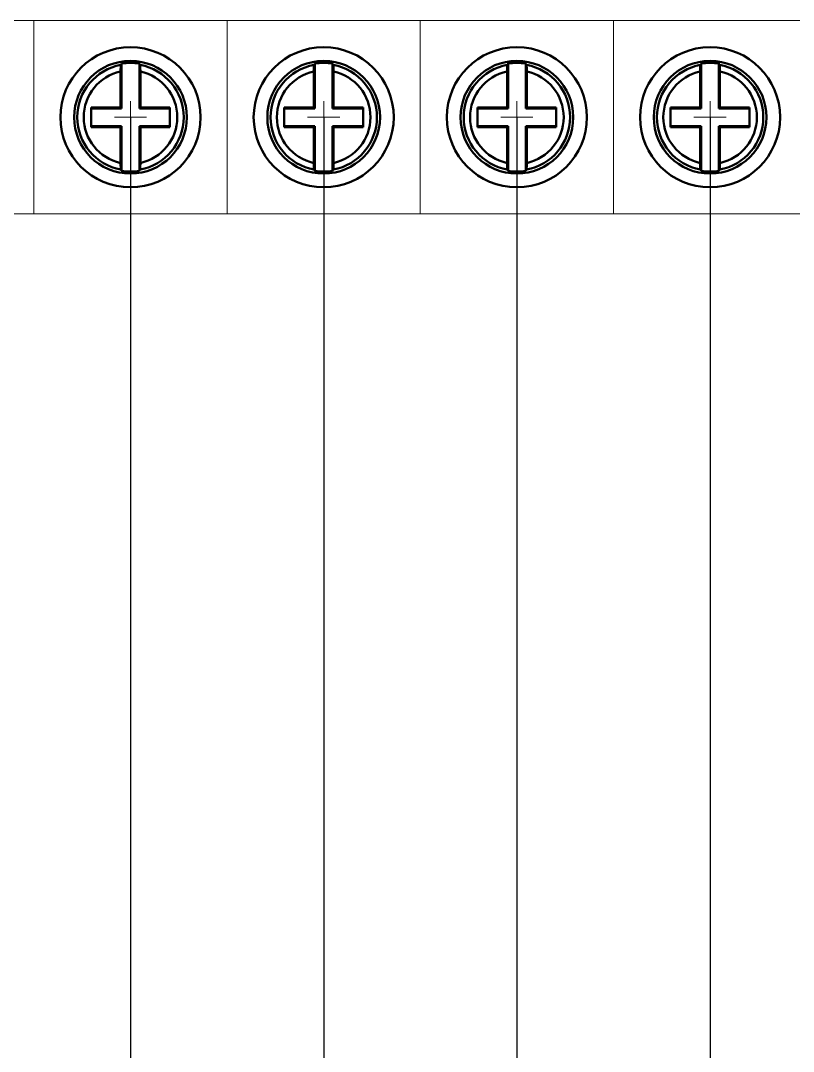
# Model space of a CAD drawing. Extents: x -1351 to 773, y -193 to 951.
# Drawn here: x 387.8 to 435.8, y -127 to -63 of the extents above; entities that cross this region are included whole.
import ezdxf

# ---------------------------------------------------------------- set-up
doc = ezdxf.new("R2010")
doc.units = 0
doc.header["$LTSCALE"] = 10
doc.header["$MEASUREMENT"] = 0
doc.layers.get('0').update_dxf_attribs({"linetype": 'CONTINUOUS'})
doc.layers.add('10000_FRONT', color=7, linetype='CONTINUOUS')
doc.layers.add('器件名称', color=7, linetype='CONTINUOUS')

msp = doc.modelspace()

# ---------------------------------------------------------------- linework, layer by layer
at = {"lineweight": 0}
for p, q in [((394.61, -68.976), (394.61, -67.976)), ((394.61, -67.976), (394.61, -69.976)), ((394.61, -68.976), (394.61, -67.976)), ((394.61, -67.976), (394.61, -69.976)), ((406.61, -68.976), (406.61, -67.976)), ((406.61, -67.976), (406.61, -69.976)), ((418.61, -68.976), (418.61, -67.976)), ((418.61, -67.976), (418.61, -69.976)), ((430.61, -68.976), (430.61, -67.976)), ((430.61, -67.976), (430.61, -69.976)), ((393.61, -68.976), (395.61, -68.976)), ((393.61, -68.976), (395.61, -68.976)), ((405.61, -68.976), (407.61, -68.976)), ((417.61, -68.976), (419.61, -68.976)), ((429.61, -68.976), (431.61, -68.976))]:
    msp.add_line(p, q, dxfattribs=at)
for points in [[(376.61, -74.976), (388.61, -74.976), (388.61, -62.976), (376.61, -62.976)], [(388.61, -74.976), (400.61, -74.976), (400.61, -62.976), (388.61, -62.976)], [(388.61, -74.976), (400.61, -74.976), (400.61, -62.976), (388.61, -62.976)], [(400.61, -74.976), (412.61, -74.976), (412.61, -62.976), (400.61, -62.976)], [(412.61, -74.976), (424.61, -74.976), (424.61, -62.976), (412.61, -62.976)], [(424.61, -74.976), (436.61, -74.976), (436.61, -62.976), (424.61, -62.976)]]:
    msp.add_lwpolyline(points, close=True, dxfattribs=at)
at = {"layer": '10000_FRONT', "color": 7, "linetype": 'Continuous', "lineweight": 50}
for p, q in [((394.001, -65.897), (394, -65.925)), ((394.001, -65.897), (394, -65.925)), ((394.002, -65.872), (394.001, -65.897)), ((394.002, -65.872), (394.001, -65.897)), ((394.003, -65.848), (394.002, -65.872)), ((394.003, -65.848), (394.002, -65.872)), ((394.004, -65.827), (394.003, -65.848)), ((394.004, -65.827), (394.003, -65.848)), ((394.005, -65.807), (394.004, -65.827)), ((394.005, -65.807), (394.004, -65.827)), ((394.007, -65.788), (394.005, -65.807)), ((394.007, -65.788), (394.005, -65.807)), ((394.008, -65.771), (394.007, -65.788)), ((394.008, -65.771), (394.007, -65.788)), ((394.009, -65.758), (394.008, -65.771)), ((394.009, -65.758), (394.008, -65.771)), ((394.011, -65.746), (394.009, -65.758)), ((394.011, -65.746), (394.009, -65.758)), ((394.013, -65.737), (394.011, -65.746)), ((394.013, -65.737), (394.011, -65.746)), ((394.014, -65.73), (394.013, -65.737)), ((394.014, -65.73), (394.013, -65.737)), ((394.016, -65.725), (394.014, -65.73)), ((394.016, -65.725), (394.014, -65.73)), ((394.022, -65.714), (394.016, -65.725)), ((394.022, -65.714), (394.016, -65.725)), ((394.028, -65.702), (394.022, -65.714)), ((394.028, -65.702), (394.022, -65.714)), ((394.034, -65.69), (394.028, -65.702)), ((394.034, -65.69), (394.028, -65.702)), ((394.041, -65.679), (394.034, -65.69)), ((394.041, -65.679), (394.034, -65.69)), ((394.047, -65.667), (394.041, -65.679)), ((394.047, -65.667), (394.041, -65.679)), ((394.053, -65.655), (394.047, -65.667)), ((394.053, -65.655), (394.047, -65.667)), ((394.06, -65.644), (394.053, -65.655)), ((394.06, -65.644), (394.053, -65.655)), ((394.06, -68.426), (394.06, -65.644)), ((394.06, -68.426), (394.06, -65.644)), ((395.16, -68.426), (395.16, -65.644)), ((395.166, -65.655), (395.16, -65.644)), ((395.16, -68.426), (395.16, -65.644)), ((395.166, -65.655), (395.16, -65.644)), ((395.172, -65.667), (395.166, -65.655)), ((395.172, -65.667), (395.166, -65.655)), ((395.178, -65.679), (395.172, -65.667)), ((395.178, -65.679), (395.172, -65.667)), ((395.185, -65.69), (395.178, -65.679)), ((395.185, -65.69), (395.178, -65.679)), ((395.191, -65.702), (395.185, -65.69)), ((395.191, -65.702), (395.185, -65.69)), ((395.197, -65.714), (395.191, -65.702)), ((395.197, -65.714), (395.191, -65.702)), ((395.203, -65.725), (395.197, -65.714)), ((395.203, -65.725), (395.197, -65.714)), ((395.205, -65.73), (395.203, -65.725)), ((395.205, -65.73), (395.203, -65.725)), ((395.207, -65.737), (395.205, -65.73)), ((395.207, -65.737), (395.205, -65.73)), ((395.208, -65.746), (395.207, -65.737)), ((395.208, -65.746), (395.207, -65.737)), ((395.21, -65.758), (395.208, -65.746)), ((395.21, -65.758), (395.208, -65.746)), ((395.211, -65.771), (395.21, -65.758)), ((395.211, -65.771), (395.21, -65.758)), ((395.213, -65.788), (395.211, -65.771)), ((395.213, -65.788), (395.211, -65.771)), ((395.214, -65.807), (395.213, -65.788)), ((395.214, -65.807), (395.213, -65.788)), ((395.215, -65.827), (395.214, -65.807)), ((395.215, -65.827), (395.214, -65.807)), ((395.216, -65.848), (395.215, -65.827)), ((395.216, -65.848), (395.215, -65.827)), ((395.218, -65.872), (395.216, -65.848)), ((395.218, -65.872), (395.216, -65.848)), ((395.219, -65.897), (395.218, -65.872)), ((395.219, -65.897), (395.218, -65.872)), ((395.22, -65.925), (395.219, -65.897)), ((395.22, -65.925), (395.219, -65.897)), ((406.001, -65.897), (406, -65.925)), ((406.002, -65.872), (406.001, -65.897)), ((406.003, -65.848), (406.002, -65.872)), ((406.004, -65.827), (406.003, -65.848)), ((406.005, -65.807), (406.004, -65.827)), ((406.007, -65.788), (406.005, -65.807)), ((406.008, -65.771), (406.007, -65.788)), ((406.009, -65.758), (406.008, -65.771)), ((406.011, -65.746), (406.009, -65.758)), ((406.013, -65.737), (406.011, -65.746)), ((406.014, -65.73), (406.013, -65.737)), ((406.016, -65.725), (406.014, -65.73)), ((406.022, -65.714), (406.016, -65.725)), ((406.028, -65.702), (406.022, -65.714)), ((406.034, -65.69), (406.028, -65.702)), ((406.041, -65.679), (406.034, -65.69)), ((406.047, -65.667), (406.041, -65.679)), ((406.053, -65.655), (406.047, -65.667)), ((406.06, -65.644), (406.053, -65.655)), ((406.06, -68.426), (406.06, -65.644)), ((407.16, -68.426), (407.16, -65.644)), ((407.166, -65.655), (407.16, -65.644)), ((407.172, -65.667), (407.166, -65.655)), ((407.178, -65.679), (407.172, -65.667)), ((407.185, -65.69), (407.178, -65.679)), ((407.191, -65.702), (407.185, -65.69)), ((407.197, -65.714), (407.191, -65.702)), ((407.203, -65.725), (407.197, -65.714)), ((407.205, -65.73), (407.203, -65.725)), ((407.207, -65.737), (407.205, -65.73)), ((407.208, -65.746), (407.207, -65.737)), ((407.21, -65.758), (407.208, -65.746)), ((407.211, -65.771), (407.21, -65.758)), ((407.213, -65.788), (407.211, -65.771)), ((407.214, -65.807), (407.213, -65.788)), ((407.215, -65.827), (407.214, -65.807)), ((407.216, -65.848), (407.215, -65.827)), ((407.218, -65.872), (407.216, -65.848)), ((407.219, -65.897), (407.218, -65.872)), ((407.22, -65.925), (407.219, -65.897)), ((418.001, -65.897), (418, -65.925)), ((418.002, -65.872), (418.001, -65.897)), ((418.003, -65.848), (418.002, -65.872)), ((418.004, -65.827), (418.003, -65.848)), ((418.005, -65.807), (418.004, -65.827)), ((418.007, -65.788), (418.005, -65.807)), ((418.008, -65.771), (418.007, -65.788)), ((418.009, -65.758), (418.008, -65.771)), ((418.011, -65.746), (418.009, -65.758)), ((418.013, -65.737), (418.011, -65.746)), ((418.014, -65.73), (418.013, -65.737)), ((418.016, -65.725), (418.014, -65.73)), ((418.022, -65.714), (418.016, -65.725)), ((418.028, -65.702), (418.022, -65.714)), ((418.034, -65.69), (418.028, -65.702)), ((418.041, -65.679), (418.034, -65.69)), ((418.047, -65.667), (418.041, -65.679)), ((418.053, -65.655), (418.047, -65.667)), ((418.06, -65.644), (418.053, -65.655)), ((418.06, -68.426), (418.06, -65.644)), ((419.16, -68.426), (419.16, -65.644)), ((419.166, -65.655), (419.16, -65.644)), ((419.172, -65.667), (419.166, -65.655)), ((419.178, -65.679), (419.172, -65.667)), ((419.185, -65.69), (419.178, -65.679)), ((419.191, -65.702), (419.185, -65.69)), ((419.197, -65.714), (419.191, -65.702)), ((419.203, -65.725), (419.197, -65.714)), ((419.205, -65.73), (419.203, -65.725)), ((419.207, -65.737), (419.205, -65.73)), ((419.208, -65.746), (419.207, -65.737)), ((419.21, -65.758), (419.208, -65.746)), ((419.211, -65.771), (419.21, -65.758)), ((419.213, -65.788), (419.211, -65.771)), ((419.214, -65.807), (419.213, -65.788)), ((419.215, -65.827), (419.214, -65.807)), ((419.216, -65.848), (419.215, -65.827)), ((419.218, -65.872), (419.216, -65.848)), ((419.219, -65.897), (419.218, -65.872)), ((419.22, -65.925), (419.219, -65.897)), ((430.001, -65.897), (430, -65.925)), ((430.002, -65.872), (430.001, -65.897)), ((430.003, -65.848), (430.002, -65.872)), ((430.004, -65.827), (430.003, -65.848)), ((430.005, -65.807), (430.004, -65.827)), ((430.007, -65.788), (430.005, -65.807)), ((430.008, -65.771), (430.007, -65.788)), ((430.009, -65.758), (430.008, -65.771)), ((430.011, -65.746), (430.009, -65.758)), ((430.013, -65.737), (430.011, -65.746)), ((430.014, -65.73), (430.013, -65.737)), ((430.016, -65.725), (430.014, -65.73)), ((430.022, -65.714), (430.016, -65.725)), ((430.028, -65.702), (430.022, -65.714)), ((430.034, -65.69), (430.028, -65.702)), ((430.041, -65.679), (430.034, -65.69)), ((430.047, -65.667), (430.041, -65.679)), ((430.053, -65.655), (430.047, -65.667)), ((430.06, -65.644), (430.053, -65.655)), ((430.06, -68.426), (430.06, -65.644)), ((431.16, -68.426), (431.16, -65.644)), ((431.166, -65.655), (431.16, -65.644)), ((431.172, -65.667), (431.166, -65.655)), ((431.178, -65.679), (431.172, -65.667)), ((431.185, -65.69), (431.178, -65.679)), ((431.191, -65.702), (431.185, -65.69)), ((431.197, -65.714), (431.191, -65.702)), ((431.203, -65.725), (431.197, -65.714)), ((431.205, -65.73), (431.203, -65.725)), ((431.207, -65.737), (431.205, -65.73)), ((431.208, -65.746), (431.207, -65.737)), ((431.21, -65.758), (431.208, -65.746)), ((431.211, -65.771), (431.21, -65.758)), ((431.213, -65.788), (431.211, -65.771)), ((431.214, -65.807), (431.213, -65.788)), ((431.215, -65.827), (431.214, -65.807)), ((431.216, -65.848), (431.215, -65.827)), ((431.218, -65.872), (431.216, -65.848)), ((431.219, -65.897), (431.218, -65.872)), ((431.22, -65.925), (431.219, -65.897)), ((393.998, -66.01), (393.997, -66.041)), ((393.998, -66.01), (393.997, -66.041)), ((393.997, -66.041), (393.997, -66.073)), ((393.997, -66.041), (393.997, -66.073)), ((393.997, -66.073), (393.997, -66.105)), ((393.997, -66.073), (393.997, -66.105)), ((393.997, -66.105), (393.997, -66.135)), ((393.997, -66.105), (393.997, -66.135)), ((393.997, -66.135), (393.997, -68.363)), ((393.997, -66.135), (393.997, -68.363)), ((393.999, -65.953), (393.998, -65.981)), ((393.999, -65.953), (393.998, -65.981)), ((393.998, -65.981), (393.998, -66.01)), ((393.998, -65.981), (393.998, -66.01)), ((394, -65.925), (393.999, -65.953)), ((394, -65.925), (393.999, -65.953)), ((395.22, -65.953), (395.22, -65.925)), ((395.22, -65.953), (395.22, -65.925)), ((395.221, -65.981), (395.22, -65.953)), ((395.221, -65.981), (395.22, -65.953)), ((395.221, -66.01), (395.221, -65.981)), ((395.221, -66.01), (395.221, -65.981)), ((395.222, -66.041), (395.221, -66.01)), ((395.222, -66.041), (395.221, -66.01)), ((395.222, -66.073), (395.222, -66.041)), ((395.222, -66.073), (395.222, -66.041)), ((395.222, -66.105), (395.222, -66.073)), ((395.222, -66.105), (395.222, -66.073)), ((395.222, -66.135), (395.222, -66.105)), ((395.222, -66.135), (395.222, -66.105)), ((395.222, -68.363), (395.222, -66.135)), ((395.222, -68.363), (395.222, -66.135)), ((405.998, -66.01), (405.997, -66.041)), ((405.997, -66.041), (405.997, -66.073)), ((405.997, -66.073), (405.997, -66.105)), ((405.997, -66.105), (405.997, -66.135)), ((405.997, -66.135), (405.997, -68.363)), ((405.999, -65.953), (405.998, -65.981)), ((405.998, -65.981), (405.998, -66.01)), ((406, -65.925), (405.999, -65.953)), ((407.22, -65.953), (407.22, -65.925)), ((407.221, -65.981), (407.22, -65.953)), ((407.221, -66.01), (407.221, -65.981)), ((407.222, -66.041), (407.221, -66.01)), ((407.222, -66.073), (407.222, -66.041)), ((407.222, -66.105), (407.222, -66.073)), ((407.222, -66.135), (407.222, -66.105)), ((407.222, -68.363), (407.222, -66.135)), ((417.998, -66.01), (417.997, -66.041)), ((417.997, -66.041), (417.997, -66.073)), ((417.997, -66.073), (417.997, -66.105)), ((417.997, -66.105), (417.997, -66.135)), ((417.997, -66.135), (417.997, -68.363)), ((417.999, -65.953), (417.998, -65.981)), ((417.998, -65.981), (417.998, -66.01)), ((418, -65.925), (417.999, -65.953)), ((419.22, -65.953), (419.22, -65.925)), ((419.221, -65.981), (419.22, -65.953)), ((419.221, -66.01), (419.221, -65.981)), ((419.222, -66.041), (419.221, -66.01)), ((419.222, -66.073), (419.222, -66.041)), ((419.222, -66.105), (419.222, -66.073)), ((419.222, -66.135), (419.222, -66.105)), ((419.222, -68.363), (419.222, -66.135)), ((429.998, -66.01), (429.997, -66.041)), ((429.997, -66.041), (429.997, -66.073)), ((429.997, -66.073), (429.997, -66.105)), ((429.997, -66.105), (429.997, -66.135)), ((429.997, -66.135), (429.997, -68.363)), ((429.999, -65.953), (429.998, -65.981)), ((429.998, -65.981), (429.998, -66.01)), ((430, -65.925), (429.999, -65.953)), ((431.22, -65.953), (431.22, -65.925)), ((431.221, -65.981), (431.22, -65.953)), ((431.221, -66.01), (431.221, -65.981)), ((431.222, -66.041), (431.221, -66.01)), ((431.222, -66.073), (431.222, -66.041)), ((431.222, -66.105), (431.222, -66.073)), ((431.222, -66.135), (431.222, -66.105)), ((431.222, -68.363), (431.222, -66.135)), ((393.997, -68.363), (392.16, -68.363)), ((392.16, -69.589), (392.16, -68.363)), ((393.997, -68.363), (392.16, -68.363)), ((392.16, -69.589), (392.16, -68.363)), ((394.06, -68.426), (392.16, -68.426)), ((394.06, -68.426), (392.16, -68.426)), ((393.997, -68.363), (394.06, -68.426)), ((393.997, -68.363), (394.06, -68.426)), ((395.16, -68.426), (395.222, -68.363)), ((395.16, -68.426), (395.222, -68.363)), ((397.06, -68.426), (395.16, -68.426)), ((397.06, -68.426), (395.16, -68.426)), ((397.06, -68.363), (395.222, -68.363)), ((397.06, -68.363), (395.222, -68.363)), ((397.06, -69.589), (397.06, -68.363)), ((397.06, -69.589), (397.06, -68.363)), ((405.997, -68.363), (404.16, -68.363)), ((404.16, -69.589), (404.16, -68.363)), ((406.06, -68.426), (404.16, -68.426)), ((405.997, -68.363), (406.06, -68.426)), ((407.16, -68.426), (407.222, -68.363)), ((409.06, -68.426), (407.16, -68.426)), ((409.06, -68.363), (407.222, -68.363)), ((409.06, -69.589), (409.06, -68.363)), ((417.997, -68.363), (416.16, -68.363)), ((416.16, -69.589), (416.16, -68.363)), ((418.06, -68.426), (416.16, -68.426)), ((417.997, -68.363), (418.06, -68.426)), ((419.16, -68.426), (419.222, -68.363)), ((421.06, -68.426), (419.16, -68.426)), ((421.06, -68.363), (419.222, -68.363)), ((421.06, -69.589), (421.06, -68.363)), ((429.997, -68.363), (428.16, -68.363)), ((428.16, -69.589), (428.16, -68.363)), ((430.06, -68.426), (428.16, -68.426)), ((429.997, -68.363), (430.06, -68.426)), ((431.16, -68.426), (431.222, -68.363)), ((433.06, -68.426), (431.16, -68.426)), ((433.06, -68.363), (431.222, -68.363)), ((433.06, -69.589), (433.06, -68.363)), ((394.06, -69.526), (392.16, -69.526)), ((394.06, -69.526), (392.16, -69.526)), ((392.16, -69.589), (393.997, -69.589)), ((392.16, -69.589), (393.997, -69.589)), ((394.06, -69.526), (393.997, -69.589)), ((394.06, -69.526), (393.997, -69.589)), ((393.997, -69.589), (393.997, -71.817)), ((393.997, -69.589), (393.997, -71.817)), ((394.06, -72.309), (394.06, -69.526)), ((394.06, -72.309), (394.06, -69.526)), ((395.222, -69.589), (395.16, -69.526)), ((397.06, -69.526), (395.16, -69.526)), ((395.16, -72.309), (395.16, -69.526)), ((395.222, -69.589), (395.16, -69.526)), ((397.06, -69.526), (395.16, -69.526)), ((395.16, -72.309), (395.16, -69.526)), ((395.222, -69.589), (397.06, -69.589)), ((395.222, -71.817), (395.222, -69.589)), ((395.222, -69.589), (397.06, -69.589)), ((395.222, -71.817), (395.222, -69.589)), ((406.06, -69.526), (404.16, -69.526)), ((404.16, -69.589), (405.997, -69.589)), ((406.06, -69.526), (405.997, -69.589)), ((405.997, -69.589), (405.997, -71.817)), ((406.06, -72.309), (406.06, -69.526)), ((407.222, -69.589), (407.16, -69.526)), ((409.06, -69.526), (407.16, -69.526)), ((407.16, -72.309), (407.16, -69.526)), ((407.222, -69.589), (409.06, -69.589)), ((407.222, -71.817), (407.222, -69.589)), ((418.06, -69.526), (416.16, -69.526)), ((416.16, -69.589), (417.997, -69.589)), ((418.06, -69.526), (417.997, -69.589)), ((417.997, -69.589), (417.997, -71.817)), ((418.06, -72.309), (418.06, -69.526)), ((419.222, -69.589), (419.16, -69.526)), ((421.06, -69.526), (419.16, -69.526)), ((419.16, -72.309), (419.16, -69.526)), ((419.222, -69.589), (421.06, -69.589)), ((419.222, -71.817), (419.222, -69.589)), ((430.06, -69.526), (428.16, -69.526)), ((428.16, -69.589), (429.997, -69.589)), ((430.06, -69.526), (429.997, -69.589)), ((429.997, -69.589), (429.997, -71.817)), ((430.06, -72.309), (430.06, -69.526)), ((431.222, -69.589), (431.16, -69.526)), ((433.06, -69.526), (431.16, -69.526)), ((431.16, -72.309), (431.16, -69.526)), ((431.222, -69.589), (433.06, -69.589)), ((431.222, -71.817), (431.222, -69.589)), ((393.997, -71.817), (393.997, -71.847)), ((393.997, -71.817), (393.997, -71.847)), ((393.997, -71.847), (393.997, -71.879)), ((393.997, -71.847), (393.997, -71.879)), ((393.997, -71.879), (393.997, -71.911)), ((393.997, -71.879), (393.997, -71.911)), ((393.997, -71.911), (393.998, -71.942)), ((393.997, -71.911), (393.998, -71.942)), ((393.998, -71.942), (393.998, -71.971)), ((393.998, -71.942), (393.998, -71.971)), ((393.998, -71.971), (393.999, -71.999)), ((393.998, -71.971), (393.999, -71.999)), ((393.999, -71.999), (394, -72.028)), ((393.999, -71.999), (394, -72.028)), ((394, -72.028), (394.001, -72.055)), ((394, -72.028), (394.001, -72.055)), ((394.001, -72.055), (394.002, -72.081)), ((394.001, -72.055), (394.002, -72.081)), ((394.002, -72.081), (394.003, -72.104)), ((394.002, -72.081), (394.003, -72.104)), ((394.003, -72.104), (394.004, -72.125)), ((394.003, -72.104), (394.004, -72.125)), ((394.004, -72.125), (394.005, -72.146)), ((394.004, -72.125), (394.005, -72.146)), ((394.005, -72.146), (394.007, -72.164)), ((394.005, -72.146), (394.007, -72.164)), ((394.007, -72.164), (394.008, -72.181)), ((394.007, -72.164), (394.008, -72.181)), ((394.008, -72.181), (394.009, -72.194)), ((394.008, -72.181), (394.009, -72.194)), ((394.009, -72.194), (394.011, -72.206)), ((394.009, -72.194), (394.011, -72.206)), ((394.011, -72.206), (394.013, -72.215)), ((394.011, -72.206), (394.013, -72.215)), ((394.013, -72.215), (394.014, -72.222)), ((394.013, -72.215), (394.014, -72.222)), ((394.014, -72.222), (394.016, -72.227)), ((394.014, -72.222), (394.016, -72.227)), ((394.016, -72.227), (394.022, -72.238)), ((394.016, -72.227), (394.022, -72.238)), ((394.022, -72.238), (394.028, -72.25)), ((394.022, -72.238), (394.028, -72.25)), ((394.028, -72.25), (394.034, -72.262)), ((394.028, -72.25), (394.034, -72.262)), ((394.034, -72.262), (394.041, -72.273)), ((394.034, -72.262), (394.041, -72.273)), ((394.041, -72.273), (394.047, -72.285)), ((394.041, -72.273), (394.047, -72.285)), ((394.047, -72.285), (394.053, -72.297)), ((394.047, -72.285), (394.053, -72.297)), ((394.053, -72.297), (394.06, -72.309)), ((394.053, -72.297), (394.06, -72.309)), ((395.16, -72.309), (395.166, -72.297)), ((395.16, -72.309), (395.166, -72.297)), ((395.166, -72.297), (395.172, -72.285)), ((395.166, -72.297), (395.172, -72.285)), ((395.172, -72.285), (395.178, -72.273)), ((395.172, -72.285), (395.178, -72.273)), ((395.178, -72.273), (395.185, -72.262)), ((395.178, -72.273), (395.185, -72.262)), ((395.185, -72.262), (395.191, -72.25)), ((395.185, -72.262), (395.191, -72.25)), ((395.191, -72.25), (395.197, -72.238)), ((395.191, -72.25), (395.197, -72.238)), ((395.197, -72.238), (395.203, -72.227)), ((395.197, -72.238), (395.203, -72.227)), ((395.203, -72.227), (395.205, -72.222)), ((395.203, -72.227), (395.205, -72.222)), ((395.205, -72.222), (395.207, -72.215)), ((395.205, -72.222), (395.207, -72.215)), ((395.207, -72.215), (395.208, -72.206)), ((395.207, -72.215), (395.208, -72.206)), ((395.208, -72.206), (395.21, -72.194)), ((395.208, -72.206), (395.21, -72.194)), ((395.21, -72.194), (395.211, -72.181)), ((395.21, -72.194), (395.211, -72.181)), ((395.211, -72.181), (395.213, -72.164)), ((395.211, -72.181), (395.213, -72.164)), ((395.213, -72.164), (395.214, -72.146)), ((395.213, -72.164), (395.214, -72.146)), ((395.214, -72.146), (395.215, -72.125)), ((395.214, -72.146), (395.215, -72.125)), ((395.215, -72.125), (395.216, -72.104)), ((395.215, -72.125), (395.216, -72.104)), ((395.216, -72.104), (395.218, -72.081)), ((395.216, -72.104), (395.218, -72.081)), ((395.218, -72.081), (395.219, -72.055)), ((395.218, -72.081), (395.219, -72.055)), ((395.219, -72.055), (395.22, -72.028)), ((395.219, -72.055), (395.22, -72.028)), ((395.22, -71.999), (395.221, -71.971)), ((395.22, -71.999), (395.221, -71.971)), ((395.22, -72.028), (395.22, -71.999)), ((395.22, -72.028), (395.22, -71.999)), ((395.221, -71.942), (395.222, -71.911)), ((395.221, -71.942), (395.222, -71.911)), ((395.221, -71.971), (395.221, -71.942)), ((395.221, -71.971), (395.221, -71.942)), ((395.222, -71.847), (395.222, -71.817)), ((395.222, -71.847), (395.222, -71.817)), ((395.222, -71.879), (395.222, -71.847)), ((395.222, -71.879), (395.222, -71.847)), ((395.222, -71.911), (395.222, -71.879)), ((395.222, -71.911), (395.222, -71.879)), ((405.997, -71.817), (405.997, -71.847)), ((405.997, -71.847), (405.997, -71.879)), ((405.997, -71.879), (405.997, -71.911)), ((405.997, -71.911), (405.998, -71.942)), ((405.998, -71.942), (405.998, -71.971)), ((405.998, -71.971), (405.999, -71.999)), ((405.999, -71.999), (406, -72.028)), ((406, -72.028), (406.001, -72.055)), ((406.001, -72.055), (406.002, -72.081)), ((406.002, -72.081), (406.003, -72.104)), ((406.003, -72.104), (406.004, -72.125)), ((406.004, -72.125), (406.005, -72.146)), ((406.005, -72.146), (406.007, -72.164)), ((406.007, -72.164), (406.008, -72.181)), ((406.008, -72.181), (406.009, -72.194)), ((406.009, -72.194), (406.011, -72.206)), ((406.011, -72.206), (406.013, -72.215)), ((406.013, -72.215), (406.014, -72.222)), ((406.014, -72.222), (406.016, -72.227)), ((406.016, -72.227), (406.022, -72.238)), ((406.022, -72.238), (406.028, -72.25)), ((406.028, -72.25), (406.034, -72.262)), ((406.034, -72.262), (406.041, -72.273)), ((406.041, -72.273), (406.047, -72.285)), ((406.047, -72.285), (406.053, -72.297)), ((406.053, -72.297), (406.06, -72.309)), ((407.16, -72.309), (407.166, -72.297)), ((407.166, -72.297), (407.172, -72.285)), ((407.172, -72.285), (407.178, -72.273)), ((407.178, -72.273), (407.185, -72.262)), ((407.185, -72.262), (407.191, -72.25)), ((407.191, -72.25), (407.197, -72.238)), ((407.197, -72.238), (407.203, -72.227)), ((407.203, -72.227), (407.205, -72.222)), ((407.205, -72.222), (407.207, -72.215)), ((407.207, -72.215), (407.208, -72.206)), ((407.208, -72.206), (407.21, -72.194)), ((407.21, -72.194), (407.211, -72.181)), ((407.211, -72.181), (407.213, -72.164)), ((407.213, -72.164), (407.214, -72.146)), ((407.214, -72.146), (407.215, -72.125)), ((407.215, -72.125), (407.216, -72.104)), ((407.216, -72.104), (407.218, -72.081)), ((407.218, -72.081), (407.219, -72.055)), ((407.219, -72.055), (407.22, -72.028)), ((407.22, -71.999), (407.221, -71.971)), ((407.22, -72.028), (407.22, -71.999)), ((407.221, -71.942), (407.222, -71.911)), ((407.221, -71.971), (407.221, -71.942)), ((407.222, -71.847), (407.222, -71.817)), ((407.222, -71.879), (407.222, -71.847)), ((407.222, -71.911), (407.222, -71.879)), ((417.997, -71.817), (417.997, -71.847)), ((417.997, -71.847), (417.997, -71.879)), ((417.997, -71.879), (417.997, -71.911)), ((417.997, -71.911), (417.998, -71.942)), ((417.998, -71.942), (417.998, -71.971)), ((417.998, -71.971), (417.999, -71.999)), ((417.999, -71.999), (418, -72.028)), ((418, -72.028), (418.001, -72.055)), ((418.001, -72.055), (418.002, -72.081)), ((418.002, -72.081), (418.003, -72.104)), ((418.003, -72.104), (418.004, -72.125)), ((418.004, -72.125), (418.005, -72.146)), ((418.005, -72.146), (418.007, -72.164)), ((418.007, -72.164), (418.008, -72.181)), ((418.008, -72.181), (418.009, -72.194)), ((418.009, -72.194), (418.011, -72.206)), ((418.011, -72.206), (418.013, -72.215)), ((418.013, -72.215), (418.014, -72.222)), ((418.014, -72.222), (418.016, -72.227)), ((418.016, -72.227), (418.022, -72.238)), ((418.022, -72.238), (418.028, -72.25)), ((418.028, -72.25), (418.034, -72.262)), ((418.034, -72.262), (418.041, -72.273)), ((418.041, -72.273), (418.047, -72.285)), ((418.047, -72.285), (418.053, -72.297)), ((418.053, -72.297), (418.06, -72.309)), ((419.16, -72.309), (419.166, -72.297)), ((419.166, -72.297), (419.172, -72.285)), ((419.172, -72.285), (419.178, -72.273)), ((419.178, -72.273), (419.185, -72.262)), ((419.185, -72.262), (419.191, -72.25)), ((419.191, -72.25), (419.197, -72.238)), ((419.197, -72.238), (419.203, -72.227)), ((419.203, -72.227), (419.205, -72.222)), ((419.205, -72.222), (419.207, -72.215)), ((419.207, -72.215), (419.208, -72.206)), ((419.208, -72.206), (419.21, -72.194)), ((419.21, -72.194), (419.211, -72.181)), ((419.211, -72.181), (419.213, -72.164)), ((419.213, -72.164), (419.214, -72.146)), ((419.214, -72.146), (419.215, -72.125)), ((419.215, -72.125), (419.216, -72.104)), ((419.216, -72.104), (419.218, -72.081)), ((419.218, -72.081), (419.219, -72.055)), ((419.219, -72.055), (419.22, -72.028)), ((419.22, -71.999), (419.221, -71.971)), ((419.22, -72.028), (419.22, -71.999)), ((419.221, -71.942), (419.222, -71.911)), ((419.221, -71.971), (419.221, -71.942)), ((419.222, -71.847), (419.222, -71.817)), ((419.222, -71.879), (419.222, -71.847)), ((419.222, -71.911), (419.222, -71.879)), ((429.997, -71.817), (429.997, -71.847)), ((429.997, -71.847), (429.997, -71.879)), ((429.997, -71.879), (429.997, -71.911)), ((429.997, -71.911), (429.998, -71.942)), ((429.998, -71.942), (429.998, -71.971)), ((429.998, -71.971), (429.999, -71.999)), ((429.999, -71.999), (430, -72.028)), ((430, -72.028), (430.001, -72.055)), ((430.001, -72.055), (430.002, -72.081)), ((430.002, -72.081), (430.003, -72.104)), ((430.003, -72.104), (430.004, -72.125)), ((430.004, -72.125), (430.005, -72.146)), ((430.005, -72.146), (430.007, -72.164)), ((430.007, -72.164), (430.008, -72.181)), ((430.008, -72.181), (430.009, -72.194)), ((430.009, -72.194), (430.011, -72.206)), ((430.011, -72.206), (430.013, -72.215)), ((430.013, -72.215), (430.014, -72.222)), ((430.014, -72.222), (430.016, -72.227)), ((430.016, -72.227), (430.022, -72.238)), ((430.022, -72.238), (430.028, -72.25)), ((430.028, -72.25), (430.034, -72.262)), ((430.034, -72.262), (430.041, -72.273)), ((430.041, -72.273), (430.047, -72.285)), ((430.047, -72.285), (430.053, -72.297)), ((430.053, -72.297), (430.06, -72.309)), ((431.16, -72.309), (431.166, -72.297)), ((431.166, -72.297), (431.172, -72.285)), ((431.172, -72.285), (431.178, -72.273)), ((431.178, -72.273), (431.185, -72.262)), ((431.185, -72.262), (431.191, -72.25)), ((431.191, -72.25), (431.197, -72.238)), ((431.197, -72.238), (431.203, -72.227)), ((431.203, -72.227), (431.205, -72.222)), ((431.205, -72.222), (431.207, -72.215)), ((431.207, -72.215), (431.208, -72.206)), ((431.208, -72.206), (431.21, -72.194)), ((431.21, -72.194), (431.211, -72.181)), ((431.211, -72.181), (431.213, -72.164)), ((431.213, -72.164), (431.214, -72.146)), ((431.214, -72.146), (431.215, -72.125)), ((431.215, -72.125), (431.216, -72.104)), ((431.216, -72.104), (431.218, -72.081)), ((431.218, -72.081), (431.219, -72.055)), ((431.219, -72.055), (431.22, -72.028)), ((431.22, -71.999), (431.221, -71.971)), ((431.22, -72.028), (431.22, -71.999)), ((431.221, -71.942), (431.222, -71.911)), ((431.221, -71.971), (431.221, -71.942)), ((431.222, -71.847), (431.222, -71.817)), ((431.222, -71.879), (431.222, -71.847)), ((431.222, -71.911), (431.222, -71.879))]:
    msp.add_line(p, q, dxfattribs=at)
for centre, radius, start, end in [((394.61, -68.976), 4.35, 0, 180), ((394.61, -68.976), 4.35, 0, 180), ((406.61, -68.976), 4.35, 0, 180), ((418.61, -68.976), 4.35, 0, 180), ((430.61, -68.976), 4.35, 0, 180), ((394.61, -68.976), 3.5, 0, 180), ((394.61, -68.976), 3.5, 0, 180), ((394.61, -68.976), 3.304, 100.35123, 180), ((394.61, -68.976), 3.304, 100.35123, 180), ((394.61, -68.976), 3.378, 80.62815, 99.37189), ((394.61, -68.976), 3.378, 80.62815, 99.37189), ((394.61, -68.976), 3.304, 0, 79.6488), ((394.61, -68.976), 3.304, 0, 79.6488), ((406.61, -68.976), 3.5, 0, 180), ((406.61, -68.976), 3.304, 100.35123, 180), ((406.61, -68.976), 3.378, 80.62815, 99.37189), ((406.61, -68.976), 3.304, 0, 79.6488), ((418.61, -68.976), 3.5, 0, 180), ((418.61, -68.976), 3.304, 100.35123, 180), ((418.61, -68.976), 3.378, 80.62815, 99.37189), ((418.61, -68.976), 3.304, 0, 79.6488), ((430.61, -68.976), 3.5, 0, 180), ((430.61, -68.976), 3.304, 100.35123, 180), ((430.61, -68.976), 3.378, 80.62815, 99.37189), ((430.61, -68.976), 3.304, 0, 79.6488), ((394.61, -68.976), 2.906, 102.17541, 257.82459), ((394.61, -68.976), 2.906, 102.17541, 257.82459), ((394.61, -68.976), 2.906, 282.17537, 77.82463), ((394.61, -68.976), 2.906, 282.17537, 77.82463), ((406.61, -68.976), 2.906, 102.17541, 257.82459), ((406.61, -68.976), 2.906, 282.17537, 77.82463), ((418.61, -68.976), 2.906, 102.17541, 257.82459), ((418.61, -68.976), 2.906, 282.17537, 77.82463), ((430.61, -68.976), 2.906, 102.17541, 257.82459), ((430.61, -68.976), 2.906, 282.17537, 77.82463), ((394.61, -68.976), 4.35, 180, 0), ((394.61, -68.976), 4.35, 180, 0), ((394.61, -68.976), 3.5, 180, 0), ((394.61, -68.976), 3.5, 180, 0), ((394.61, -68.976), 3.304, 180, 259.64877), ((394.61, -68.976), 3.304, 180, 259.64877), ((394.61, -68.976), 3.304, 280.35119, 0), ((394.61, -68.976), 3.304, 280.35119, 0), ((406.61, -68.976), 4.35, 180, 0), ((406.61, -68.976), 3.5, 180, 0), ((406.61, -68.976), 3.304, 180, 259.64877), ((406.61, -68.976), 3.304, 280.35119, 0), ((418.61, -68.976), 4.35, 180, 0), ((418.61, -68.976), 3.5, 180, 0), ((418.61, -68.976), 3.304, 180, 259.64877), ((418.61, -68.976), 3.304, 280.35119, 0), ((430.61, -68.976), 4.35, 180, 0), ((430.61, -68.976), 3.5, 180, 0), ((430.61, -68.976), 3.304, 180, 259.64877), ((430.61, -68.976), 3.304, 280.35119, 0), ((394.61, -68.976), 3.378, 260.62811, 279.37185), ((394.61, -68.976), 3.378, 260.62811, 279.37185), ((406.61, -68.976), 3.378, 260.62811, 279.37185), ((418.61, -68.976), 3.378, 260.62811, 279.37185), ((430.61, -68.976), 3.378, 260.62811, 279.37185)]:
    msp.add_arc(centre, radius, start, end, dxfattribs=at)
at = {"layer": '器件名称', "color": 7, "linetype": 'Continuous'}
for p, q in [((394.61, -68.976), (394.61, -188.976)), ((406.61, -68.976), (406.61, -188.976)), ((418.61, -68.976), (418.61, -188.976)), ((430.61, -68.976), (430.61, -188.976))]:
    msp.add_line(p, q, dxfattribs=at)

doc.saveas('drawing.dxf')
